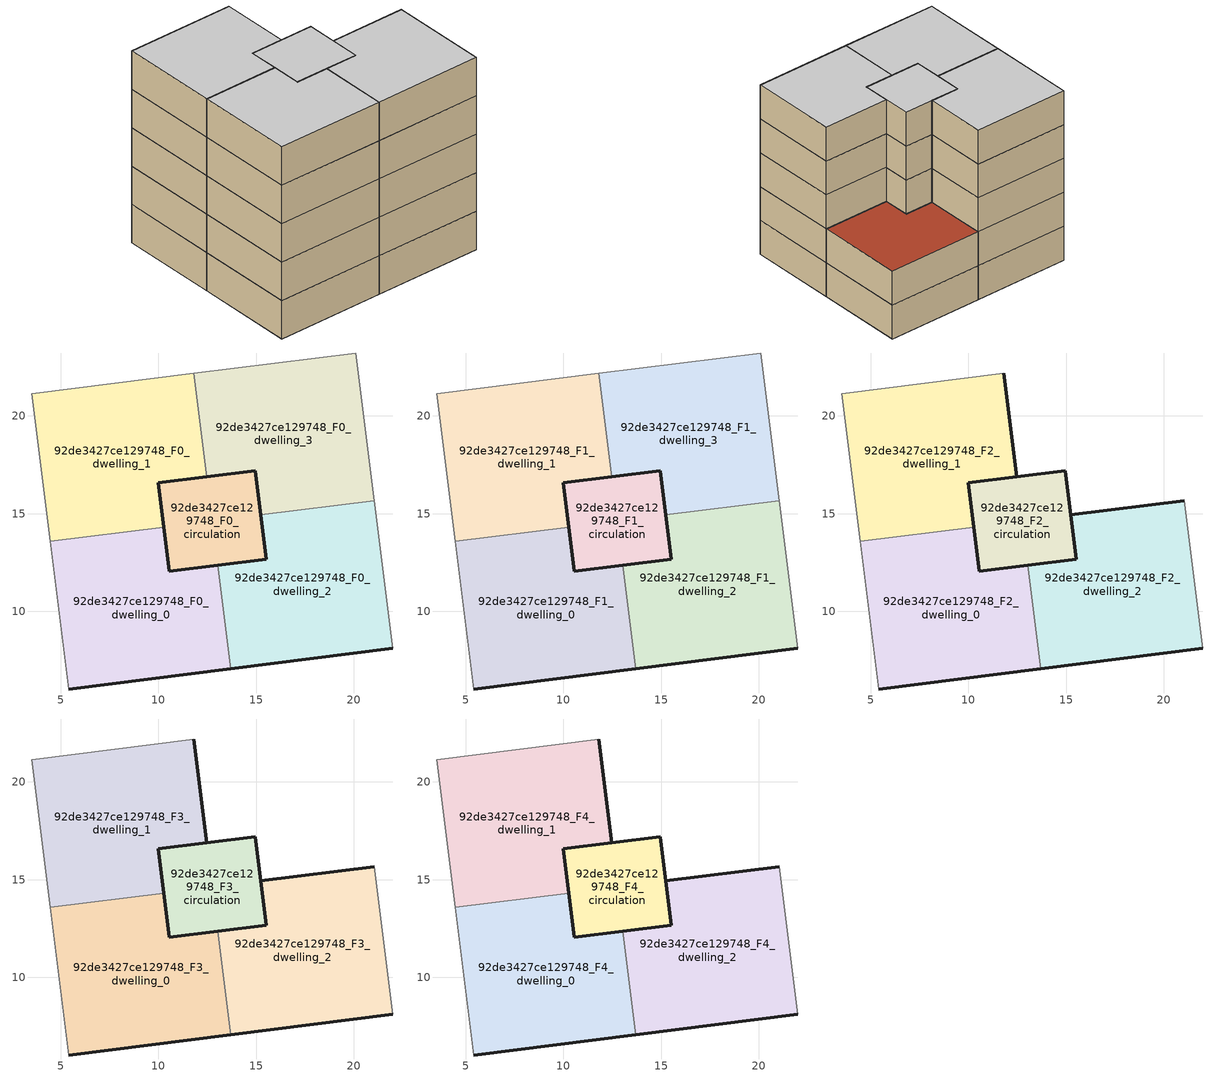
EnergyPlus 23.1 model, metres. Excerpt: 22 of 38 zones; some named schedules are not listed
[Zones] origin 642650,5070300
92de3427ce129748_F0_dwelling_0
 floor ground (EU_floor_Construction): 13.71,7.08 13.04,12.36 10.55,12.05 10.27,14.31 4.46,13.58 5.42,6.03 z0
 wall outside (EU_wall_Construction): 13.71,7.08 5.42,6.03 / 10.27,14.31 10.55,12.05 13.04,12.36 z0:3
 wall adiabatic (EU_wall_Construction): 5.42,6.03 4.46,13.58 z0:3
 wall to 92de3427ce129748_F0_dwelling_2 (EU_wall_Construction): 13.04,12.36 13.71,7.08 z0:3
 wall to 92de3427ce129748_F0_dwelling_1 (EU_wall_Construction): 4.46,13.58 10.27,14.31 z0:3
92de3427ce129748_F0_dwelling_1
 floor ground (EU_floor_Construction): 10.27,14.31 9.98,16.58 12.47,16.89 11.8,22.17 3.51,21.13 4.46,13.58 z0
 wall outside (EU_wall_Construction): 12.47,16.89 9.98,16.58 10.27,14.31 z0:3
 wall adiabatic (EU_wall_Construction): 4.46,13.58 3.51,21.13 11.8,22.17 z0:3
 wall to 92de3427ce129748_F0_dwelling_3 (EU_wall_Construction): 11.8,22.17 12.47,16.89 z0:3
92de3427ce129748_F0_dwelling_2
 floor ground (EU_floor_Construction): 22,8.12 21.05,15.67 15.24,14.94 15.53,12.67 13.04,12.36 13.71,7.08 z0
 wall outside (EU_wall_Construction): 13.04,12.36 15.53,12.67 15.24,14.94 / 22,8.12 13.71,7.08 z0:3
 wall adiabatic (EU_wall_Construction): 21.05,15.67 22,8.12 z0:3
 wall to 92de3427ce129748_F0_dwelling_3 (EU_wall_Construction): 15.24,14.94 21.05,15.67 z0:3
92de3427ce129748_F0_dwelling_3
 floor ground (EU_floor_Construction): 21.05,15.67 20.09,23.22 11.8,22.17 12.47,16.89 14.96,17.2 15.24,14.94 z0
 wall outside (EU_wall_Construction): 15.24,14.94 14.96,17.2 12.47,16.89 z0:3
 wall adiabatic (EU_wall_Construction): 11.8,22.17 20.09,23.22 21.05,15.67 z0:3
92de3427ce129748_F0_circulation
 floor ground (EU_floor_Construction): 15.53,12.67 14.96,17.2 9.98,16.58 10.55,12.05 z0
 wall outside (EU_wall_Construction): 10.55,12.05 9.98,16.58 14.96,17.2 15.53,12.67 10.55,12.05 z0:3
92de3427ce129748_F1_dwelling_0
 floor to 92de3427ce129748_F0_dwelling_0 (EU_floor_Construction): 13.71,7.08 13.04,12.36 10.55,12.05 10.27,14.31 4.46,13.58 5.42,6.03 z3
 wall outside (EU_wall_Construction): 13.71,7.08 5.42,6.03 / 10.27,14.31 10.55,12.05 13.04,12.36 z3:6
 wall adiabatic (EU_wall_Construction): 5.42,6.03 4.46,13.58 z3:6
 wall to 92de3427ce129748_F1_dwelling_2 (EU_wall_Construction): 13.04,12.36 13.71,7.08 z3:6
 wall to 92de3427ce129748_F1_dwelling_1 (EU_wall_Construction): 4.46,13.58 10.27,14.31 z3:6
92de3427ce129748_F1_dwelling_1
 floor to 92de3427ce129748_F0_dwelling_1 (EU_floor_Construction): 10.27,14.31 9.98,16.58 12.47,16.89 11.8,22.17 3.51,21.13 4.46,13.58 z3
 wall outside (EU_wall_Construction): 12.47,16.89 9.98,16.58 10.27,14.31 z3:6
 wall adiabatic (EU_wall_Construction): 4.46,13.58 3.51,21.13 11.8,22.17 z3:6
 wall to 92de3427ce129748_F1_dwelling_3 (EU_wall_Construction): 11.8,22.17 12.47,16.89 z3:6
92de3427ce129748_F1_dwelling_2
 floor to 92de3427ce129748_F0_dwelling_2 (EU_floor_Construction): 22,8.12 21.05,15.67 15.24,14.94 15.53,12.67 13.04,12.36 13.71,7.08 z3
 wall outside (EU_wall_Construction): 13.04,12.36 15.53,12.67 15.24,14.94 / 22,8.12 13.71,7.08 z3:6
 wall adiabatic (EU_wall_Construction): 21.05,15.67 22,8.12 z3:6
 wall to 92de3427ce129748_F1_dwelling_3 (EU_wall_Construction): 15.24,14.94 21.05,15.67 z3:6
92de3427ce129748_F1_dwelling_3
 floor to 92de3427ce129748_F0_dwelling_3 (EU_floor_Construction): 21.05,15.67 20.09,23.22 11.8,22.17 12.47,16.89 14.96,17.2 15.24,14.94 z3
 wall outside (EU_wall_Construction): 15.24,14.94 14.96,17.2 12.47,16.89 z3:6
 wall adiabatic (EU_wall_Construction): 11.8,22.17 20.09,23.22 21.05,15.67 z3:6
 roof outside (EU_roof_Construction): 20.09,23.22 21.05,15.67 15.24,14.94 14.96,17.2 12.47,16.89 11.8,22.17 z6
92de3427ce129748_F1_circulation
 floor to 92de3427ce129748_F0_circulation (EU_floor_Construction): 15.53,12.67 14.96,17.2 9.98,16.58 10.55,12.05 z3
 wall outside (EU_wall_Construction): 10.55,12.05 9.98,16.58 14.96,17.2 15.53,12.67 10.55,12.05 z3:6
92de3427ce129748_F2_dwelling_0
 floor to 92de3427ce129748_F1_dwelling_0 (EU_floor_Construction): 13.71,7.08 13.04,12.36 10.55,12.05 10.27,14.31 4.46,13.58 5.42,6.03 z6
 wall outside (EU_wall_Construction): 13.71,7.08 5.42,6.03 / 10.27,14.31 10.55,12.05 13.04,12.36 z6:9
 wall adiabatic (EU_wall_Construction): 5.42,6.03 4.46,13.58 z6:9
 wall to 92de3427ce129748_F2_dwelling_2 (EU_wall_Construction): 13.04,12.36 13.71,7.08 z6:9
 wall to 92de3427ce129748_F2_dwelling_1 (EU_wall_Construction): 4.46,13.58 10.27,14.31 z6:9
92de3427ce129748_F2_dwelling_1
 floor to 92de3427ce129748_F1_dwelling_1 (EU_floor_Construction): 10.27,14.31 9.98,16.58 12.47,16.89 11.8,22.17 3.51,21.13 4.46,13.58 z6
 wall outside (EU_wall_Construction): 11.8,22.17 12.47,16.89 9.98,16.58 10.27,14.31 z6:9
 wall adiabatic (EU_wall_Construction): 4.46,13.58 3.51,21.13 11.8,22.17 z6:9
92de3427ce129748_F2_dwelling_2
 floor to 92de3427ce129748_F1_dwelling_2 (EU_floor_Construction): 22,8.12 21.05,15.67 15.24,14.94 15.53,12.67 13.04,12.36 13.71,7.08 z6
 wall outside (EU_wall_Construction): 13.04,12.36 15.53,12.67 15.24,14.94 21.05,15.67 / 22,8.12 13.71,7.08 z6:9
 wall adiabatic (EU_wall_Construction): 21.05,15.67 22,8.12 z6:9
92de3427ce129748_F2_circulation
 floor to 92de3427ce129748_F1_circulation (EU_floor_Construction): 15.53,12.67 14.96,17.2 9.98,16.58 10.55,12.05 z6
 wall outside (EU_wall_Construction): 10.55,12.05 9.98,16.58 14.96,17.2 15.53,12.67 10.55,12.05 z6:9
92de3427ce129748_F3_dwelling_0
 floor to 92de3427ce129748_F2_dwelling_0 (EU_floor_Construction): 13.71,7.08 13.04,12.36 10.55,12.05 10.27,14.31 4.46,13.58 5.42,6.03 z9
 wall outside (EU_wall_Construction): 13.71,7.08 5.42,6.03 / 10.27,14.31 10.55,12.05 13.04,12.36 z9:12
 wall adiabatic (EU_wall_Construction): 5.42,6.03 4.46,13.58 z9:12
 wall to 92de3427ce129748_F3_dwelling_2 (EU_wall_Construction): 13.04,12.36 13.71,7.08 z9:12
 wall to 92de3427ce129748_F3_dwelling_1 (EU_wall_Construction): 4.46,13.58 10.27,14.31 z9:12
92de3427ce129748_F3_dwelling_1
 floor to 92de3427ce129748_F2_dwelling_1 (EU_floor_Construction): 10.27,14.31 9.98,16.58 12.47,16.89 11.8,22.17 3.51,21.13 4.46,13.58 z9
 wall outside (EU_wall_Construction): 11.8,22.17 12.47,16.89 9.98,16.58 10.27,14.31 z9:12
 wall adiabatic (EU_wall_Construction): 4.46,13.58 3.51,21.13 11.8,22.17 z9:12
92de3427ce129748_F3_dwelling_2
 floor to 92de3427ce129748_F2_dwelling_2 (EU_floor_Construction): 22,8.12 21.05,15.67 15.24,14.94 15.53,12.67 13.04,12.36 13.71,7.08 z9
 wall outside (EU_wall_Construction): 13.04,12.36 15.53,12.67 15.24,14.94 21.05,15.67 / 22,8.12 13.71,7.08 z9:12
 wall adiabatic (EU_wall_Construction): 21.05,15.67 22,8.12 z9:12
92de3427ce129748_F3_circulation
 floor to 92de3427ce129748_F2_circulation (EU_floor_Construction): 15.53,12.67 14.96,17.2 9.98,16.58 10.55,12.05 z9
 wall outside (EU_wall_Construction): 10.55,12.05 9.98,16.58 14.96,17.2 15.53,12.67 10.55,12.05 z9:12
92de3427ce129748_F4_dwelling_0
 floor to 92de3427ce129748_F3_dwelling_0 (EU_floor_Construction): 13.71,7.08 13.04,12.36 10.55,12.05 10.27,14.31 4.46,13.58 5.42,6.03 z12
 wall outside (EU_wall_Construction): 13.71,7.08 5.42,6.03 / 10.27,14.31 10.55,12.05 13.04,12.36 z12:15
 wall adiabatic (EU_wall_Construction): 5.42,6.03 4.46,13.58 z12:15
 wall to 92de3427ce129748_F4_dwelling_2 (EU_wall_Construction): 13.04,12.36 13.71,7.08 z12:15
 wall to 92de3427ce129748_F4_dwelling_1 (EU_wall_Construction): 4.46,13.58 10.27,14.31 z12:15
 ceiling to 92de3427ce129748_F5_dwelling_0 (EU_floor_Construction): 13.04,12.36 13.71,7.08 5.42,6.03 4.46,13.58 10.27,14.31 10.55,12.05 z15
92de3427ce129748_F4_dwelling_1
 floor to 92de3427ce129748_F3_dwelling_1 (EU_floor_Construction): 10.27,14.31 9.98,16.58 12.47,16.89 11.8,22.17 3.51,21.13 4.46,13.58 z12
 wall outside (EU_wall_Construction): 11.8,22.17 12.47,16.89 9.98,16.58 10.27,14.31 z12:15
 wall adiabatic (EU_wall_Construction): 4.46,13.58 3.51,21.13 11.8,22.17 z12:15
 ceiling to 92de3427ce129748_F5_dwelling_1 (EU_floor_Construction): 11.8,22.17 12.47,16.89 9.98,16.58 10.27,14.31 4.46,13.58 3.51,21.13 z15
92de3427ce129748_F4_dwelling_2
 floor to 92de3427ce129748_F3_dwelling_2 (EU_floor_Construction): 22,8.12 21.05,15.67 15.24,14.94 15.53,12.67 13.04,12.36 13.71,7.08 z12
 wall outside (EU_wall_Construction): 13.04,12.36 15.53,12.67 15.24,14.94 21.05,15.67 / 22,8.12 13.71,7.08 z12:15
 wall adiabatic (EU_wall_Construction): 21.05,15.67 22,8.12 z12:15
 ceiling to 92de3427ce129748_F5_dwelling_2 (EU_floor_Construction): 21.05,15.67 22,8.12 13.71,7.08 13.04,12.36 15.53,12.67 15.24,14.94 z15
92de3427ce129748_F4_circulation
 floor to 92de3427ce129748_F3_circulation (EU_floor_Construction): 15.53,12.67 14.96,17.2 9.98,16.58 10.55,12.05 z12
 wall outside (EU_wall_Construction): 10.55,12.05 9.98,16.58 14.96,17.2 15.53,12.67 10.55,12.05 z12:15
 ceiling to 92de3427ce129748_F5_circulation (EU_floor_Construction): 14.96,17.2 15.53,12.67 10.55,12.05 9.98,16.58 z15
[Building]
EU S2 Campaign: North Axis=0; Terrain=City; Solar Distribution=FullExterior
[Site:Location]
Lyon-Bron: Latitude=45.75; Longitude=5; Time Zone=1; Elevation=198
[SizingPeriod:WeatherFileDays]
AnnualSizingPeriod: Begin Month=1; Begin Day of Month=1; End Month=12; End Day of Month=31; Day of Week for Start Day=Monday; Use Weather File Daylight Saving Period=No; Use Weather File Rain and Snow Indicators=No
[MATERIAL]
EU_InternalMass_Material: Roughness=MediumRough; Thickness=0.1; Conductivity=1; Density=1800; Specific Heat=900; Thermal Absorptance=0.9; Solar Absorptance=0.7; Visible Absorptance=0.7
[MATERIAL:NOMASS] Roughness=MediumRough; Thermal Absorptance=0.9; Solar Absorptance=0.7; Visible Absorptance=0.7
Name | Thermal Resistance
EU_wall_NoMass | 0.776494
EU_roof_NoMass | 0.486893
EU_floor_NoMass | 0.421597
[CONSTRUCTION]
EU_wall_Construction: EU_wall_NoMass
EU_roof_Construction: EU_roof_NoMass
EU_floor_Construction: EU_floor_NoMass
EU_InternalMass_Construction: EU_InternalMass_Material
[ZONE] Type=1; Multiplier=1; Ceiling Height=autocalculate; Floor Area=autocalculate; Part of Total Floor Area=Yes
Name | Volume
92de3427ce129748_F0_dwelling_0; 92de3427ce129748_F1_dwelling_0; 92de3427ce129748_F2_dwelling_0; 92de3427ce129748_F3_dwelling_0; 92de3427ce129748_F4_dwelling_0 | 173.594
92de3427ce129748_F0_dwelling_1 | 173.602
92de3427ce129748_F1_dwelling_1; 92de3427ce129748_F2_dwelling_1; 92de3427ce129748_F3_dwelling_1; 92de3427ce129748_F4_dwelling_1 | 173.601
92de3427ce129748_F0_dwelling_2; 92de3427ce129748_F1_dwelling_2; 92de3427ce129748_F2_dwelling_2; 92de3427ce129748_F3_dwelling_2; 92de3427ce129748_F4_dwelling_2 | 173.581
92de3427ce129748_F0_dwelling_3; 92de3427ce129748_F1_dwelling_3 | 173.61
92de3427ce129748_F0_circulation; 92de3427ce129748_F1_circulation; 92de3427ce129748_F2_circulation; 92de3427ce129748_F3_circulation; 92de3427ce129748_F4_circulation | 68.6785
[INTERNALMASS] Construction=EU_InternalMass_Construction
Name | Zone or ZoneList | Surface Area
92de3427ce129748_F0_dwelling_0_EU_InternalMass | 92de3427ce129748_F0_dwelling_0 | 57.8653
92de3427ce129748_F0_dwelling_1_EU_InternalMass | 92de3427ce129748_F0_dwelling_1 | 57.8653
92de3427ce129748_F0_dwelling_2_EU_InternalMass | 92de3427ce129748_F0_dwelling_2 | 57.8653
92de3427ce129748_F0_dwelling_3_EU_InternalMass | 92de3427ce129748_F0_dwelling_3 | 57.8653
92de3427ce129748_F1_dwelling_0_EU_InternalMass | 92de3427ce129748_F1_dwelling_0 | 57.8653
92de3427ce129748_F1_dwelling_1_EU_InternalMass | 92de3427ce129748_F1_dwelling_1 | 57.8653
92de3427ce129748_F1_dwelling_2_EU_InternalMass | 92de3427ce129748_F1_dwelling_2 | 57.8653
92de3427ce129748_F1_dwelling_3_EU_InternalMass | 92de3427ce129748_F1_dwelling_3 | 57.8653
92de3427ce129748_F2_dwelling_0_EU_InternalMass | 92de3427ce129748_F2_dwelling_0 | 115.731
92de3427ce129748_F2_dwelling_1_EU_InternalMass | 92de3427ce129748_F2_dwelling_1 | 57.8653
92de3427ce129748_F2_dwelling_2_EU_InternalMass | 92de3427ce129748_F2_dwelling_2 | 57.8653
92de3427ce129748_F3_dwelling_0_EU_InternalMass | 92de3427ce129748_F3_dwelling_0 | 115.731
92de3427ce129748_F3_dwelling_1_EU_InternalMass | 92de3427ce129748_F3_dwelling_1 | 57.8653
92de3427ce129748_F3_dwelling_2_EU_InternalMass | 92de3427ce129748_F3_dwelling_2 | 57.8653
92de3427ce129748_F4_dwelling_0_EU_InternalMass | 92de3427ce129748_F4_dwelling_0 | 115.731
92de3427ce129748_F4_dwelling_1_EU_InternalMass | 92de3427ce129748_F4_dwelling_1 | 57.8653
92de3427ce129748_F4_dwelling_2_EU_InternalMass | 92de3427ce129748_F4_dwelling_2 | 57.8653
[OTHEREQUIPMENT] Fuel Type=Electricity; Design Level Calculation Method=Watts/Area; Power per Zone Floor Area=1; Fraction Latent=0; Fraction Radiant=0; Fraction Lost=0; Carbon Dioxide Generation Rate=0; EndUse Subcategory=EU_Step8_InternalGains
Name | Zone or ZoneList or Space or SpaceList | Schedule
EU_Step8_InternalGain_92de3427ce129748_F0_dwelling_0_f000 | 92de3427ce129748_F0_dwelling_0 | EU_Step8_GainSchedule_92de3427ce129748_F0_dwelling_0_f000
EU_Step8_InternalGain_92de3427ce129748_F0_dwelling_1_f000 | 92de3427ce129748_F0_dwelling_1 | EU_Step8_GainSchedule_92de3427ce129748_F0_dwelling_1_f000
EU_Step8_InternalGain_92de3427ce129748_F0_dwelling_2_f000 | 92de3427ce129748_F0_dwelling_2 | EU_Step8_GainSchedule_92de3427ce129748_F0_dwelling_2_f000
EU_Step8_InternalGain_92de3427ce129748_F0_dwelling_3_f000 | 92de3427ce129748_F0_dwelling_3 | EU_Step8_GainSchedule_92de3427ce129748_F0_dwelling_3_f000
EU_Step8_InternalGain_92de3427ce129748_F1_dwelling_0_f000 | 92de3427ce129748_F1_dwelling_0 | EU_Step8_GainSchedule_92de3427ce129748_F1_dwelling_0_f000
EU_Step8_InternalGain_92de3427ce129748_F1_dwelling_1_f000 | 92de3427ce129748_F1_dwelling_1 | EU_Step8_GainSchedule_92de3427ce129748_F1_dwelling_1_f000
EU_Step8_InternalGain_92de3427ce129748_F1_dwelling_2_f000 | 92de3427ce129748_F1_dwelling_2 | EU_Step8_GainSchedule_92de3427ce129748_F1_dwelling_2_f000
EU_Step8_InternalGain_92de3427ce129748_F1_dwelling_3_f000 | 92de3427ce129748_F1_dwelling_3 | EU_Step8_GainSchedule_92de3427ce129748_F1_dwelling_3_f000
EU_Step8_InternalGain_92de3427ce129748_F2_dwelling_0_f000 | 92de3427ce129748_F2_dwelling_0 | EU_Step8_GainSchedule_92de3427ce129748_F2_dwelling_0_f000
EU_Step8_InternalGain_92de3427ce129748_F2_dwelling_1_f000 | 92de3427ce129748_F2_dwelling_1 | EU_Step8_GainSchedule_92de3427ce129748_F2_dwelling_1_f000
EU_Step8_InternalGain_92de3427ce129748_F2_dwelling_2_f000 | 92de3427ce129748_F2_dwelling_2 | EU_Step8_GainSchedule_92de3427ce129748_F2_dwelling_2_f000
EU_Step8_InternalGain_92de3427ce129748_F3_dwelling_0_f000 | 92de3427ce129748_F3_dwelling_0 | EU_Step8_GainSchedule_92de3427ce129748_F3_dwelling_0_f000
EU_Step8_InternalGain_92de3427ce129748_F3_dwelling_1_f000 | 92de3427ce129748_F3_dwelling_1 | EU_Step8_GainSchedule_92de3427ce129748_F3_dwelling_1_f000
EU_Step8_InternalGain_92de3427ce129748_F3_dwelling_2_f000 | 92de3427ce129748_F3_dwelling_2 | EU_Step8_GainSchedule_92de3427ce129748_F3_dwelling_2_f000
EU_Step8_InternalGain_92de3427ce129748_F4_dwelling_0_f000 | 92de3427ce129748_F4_dwelling_0 | EU_Step8_GainSchedule_92de3427ce129748_F4_dwelling_0_f000
EU_Step8_InternalGain_92de3427ce129748_F4_dwelling_1_f000 | 92de3427ce129748_F4_dwelling_1 | EU_Step8_GainSchedule_92de3427ce129748_F4_dwelling_1_f000
EU_Step8_InternalGain_92de3427ce129748_F4_dwelling_2_f000 | 92de3427ce129748_F4_dwelling_2 | EU_Step8_GainSchedule_92de3427ce129748_F4_dwelling_2_f000
[ZONEINFILTRATION:DESIGNFLOWRATE] Schedule=EU_AlwaysOn; Design Flow Rate Calculation Method=Flow/Area; Flow Rate per Floor Area=0.0005; Constant Term Coefficient=1; Temperature Term Coefficient=0; Velocity Term Coefficient=0; Velocity Squared Term Coefficient=0
Name | Zone or ZoneList or Space or SpaceList
EU_Circulation_Infiltration_92de3427ce129748_F0_circulation | 92de3427ce129748_F0_circulation
EU_Circulation_Infiltration_92de3427ce129748_F1_circulation | 92de3427ce129748_F1_circulation
EU_Circulation_Infiltration_92de3427ce129748_F2_circulation | 92de3427ce129748_F2_circulation
EU_Circulation_Infiltration_92de3427ce129748_F3_circulation | 92de3427ce129748_F3_circulation
EU_Circulation_Infiltration_92de3427ce129748_F4_circulation | 92de3427ce129748_F4_circulation
[ZONEVENTILATION:DESIGNFLOWRATE] Schedule=EU_AlwaysOn; Design Flow Rate Calculation Method=AirChanges/Hour; Air Changes per Hour=0.693814; Ventilation Type=Natural; Fan Pressure Rise=0; Fan Total Efficiency=1; Constant Term Coefficient=1; Temperature Term Coefficient=0; Velocity Term Coefficient=0; Velocity Squared Term Coefficient=0; Minimum Indoor Temperature=-100; Maximum Indoor Temperature=100; Delta Temperature=-100; Minimum Outdoor Temperature=-100; Maximum Outdoor Temperature=100; Maximum Wind Speed=40
Name | Zone or ZoneList or Space or SpaceList
EU_ConstantAir_92de3427ce129748_F0_dwelling_0 | 92de3427ce129748_F0_dwelling_0
EU_ConstantAir_92de3427ce129748_F0_dwelling_1 | 92de3427ce129748_F0_dwelling_1
EU_ConstantAir_92de3427ce129748_F0_dwelling_2 | 92de3427ce129748_F0_dwelling_2
EU_ConstantAir_92de3427ce129748_F0_dwelling_3 | 92de3427ce129748_F0_dwelling_3
EU_ConstantAir_92de3427ce129748_F1_dwelling_0 | 92de3427ce129748_F1_dwelling_0
EU_ConstantAir_92de3427ce129748_F1_dwelling_1 | 92de3427ce129748_F1_dwelling_1
EU_ConstantAir_92de3427ce129748_F1_dwelling_2 | 92de3427ce129748_F1_dwelling_2
EU_ConstantAir_92de3427ce129748_F1_dwelling_3 | 92de3427ce129748_F1_dwelling_3
EU_ConstantAir_92de3427ce129748_F2_dwelling_0 | 92de3427ce129748_F2_dwelling_0
EU_ConstantAir_92de3427ce129748_F2_dwelling_1 | 92de3427ce129748_F2_dwelling_1
EU_ConstantAir_92de3427ce129748_F2_dwelling_2 | 92de3427ce129748_F2_dwelling_2
EU_ConstantAir_92de3427ce129748_F3_dwelling_0 | 92de3427ce129748_F3_dwelling_0
EU_ConstantAir_92de3427ce129748_F3_dwelling_1 | 92de3427ce129748_F3_dwelling_1
EU_ConstantAir_92de3427ce129748_F3_dwelling_2 | 92de3427ce129748_F3_dwelling_2
EU_ConstantAir_92de3427ce129748_F4_dwelling_0 | 92de3427ce129748_F4_dwelling_0
EU_ConstantAir_92de3427ce129748_F4_dwelling_1 | 92de3427ce129748_F4_dwelling_1
EU_ConstantAir_92de3427ce129748_F4_dwelling_2 | 92de3427ce129748_F4_dwelling_2
[HVACTEMPLATE:THERMOSTAT] Constant Heating Setpoint=20; Constant Cooling Setpoint=50
EU_HeatOnly_92de3427ce129748_F0_dwelling_0; EU_HeatOnly_92de3427ce129748_F0_dwelling_1; EU_HeatOnly_92de3427ce129748_F0_dwelling_2; EU_HeatOnly_92de3427ce129748_F0_dwelling_3; EU_HeatOnly_92de3427ce129748_F1_dwelling_0; EU_HeatOnly_92de3427ce129748_F1_dwelling_1; EU_HeatOnly_92de3427ce129748_F1_dwelling_2; EU_HeatOnly_92de3427ce129748_F1_dwelling_3; EU_HeatOnly_92de3427ce129748_F2_dwelling_0; EU_HeatOnly_92de3427ce129748_F2_dwelling_1; EU_HeatOnly_92de3427ce129748_F2_dwelling_2; EU_HeatOnly_92de3427ce129748_F3_dwelling_0; EU_HeatOnly_92de3427ce129748_F3_dwelling_1; EU_HeatOnly_92de3427ce129748_F3_dwelling_2; EU_HeatOnly_92de3427ce129748_F4_dwelling_0; EU_HeatOnly_92de3427ce129748_F4_dwelling_1; EU_HeatOnly_92de3427ce129748_F4_dwelling_2
